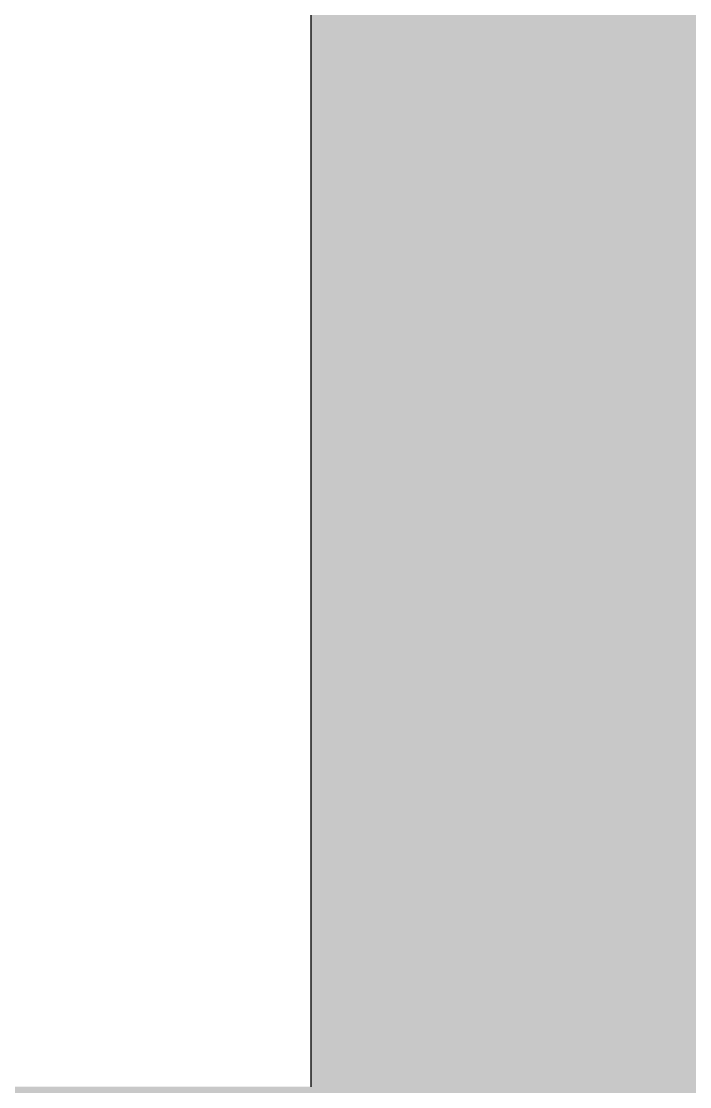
# Model space of a CAD drawing. Header units: inches. Extents: x -4061 to -1937, y 9836 to 11171.
# Drawn here: x -3499.2428 to -3499.0833, y 10352.5894 to 10352.8438 of the extents above; entities that cross this region are included whole.
import ezdxf

# ---------------------------------------------------------------- set-up
doc = ezdxf.new("R2010")
doc.units = ezdxf.units.IN
doc.header["$MEASUREMENT"] = 0
for name, color, linetype, lineweight in [('A-DOOR', 31, 'Continuous', 18), ('A-DOOR-FRAM', 31, 'Continuous', 30), ('I-WALL-1', 2, 'Continuous', 5)]:
    doc.layers.add(name, color=color, linetype=linetype, lineweight=lineweight)

# ---------------------------------------------------------------- blocks, each defined once
blk = doc.blocks.new('HOLLOW METAL - UNIT DOOR-2058840-ENLARGED RCP - 1ST FLOOR PLAN - WEST')
at = {"layer": 'A-DOOR-FRAM'}
blk.add_line((18, 2.5), (20, 2.5), dxfattribs=at)

msp = doc.modelspace()

# ---------------------------------------------------------------- hatches: boundary and pattern name
at = {"layer": 'I-WALL-1'}
h = msp.add_hatch(color=256, dxfattribs=at)
h.paths.add_polyline_path([(-3498.92374, 10351.5894), (-3498.92374, 10352.5894), (-3499.54874, 10352.5894), (-3499.54874, 10351.5894)], flags=0)
h.paths.add_polyline_path([(-3499.54874, 10392.5894), (-3498.92374, 10392.5894), (-3498.92374, 10412.7894), (-3499.54874, 10412.7894), (-3499.54874, 10397.354)], flags=0)
msp.add_hatch(color=256, dxfattribs=at).paths.add_polyline_path([(-3499.17374, 10352.5894), (-3498.92374, 10352.5894), (-3498.92374, 10392.5894), (-3499.17374, 10392.5894), (-3499.17374, 10390.5894), (-3501.11124, 10390.5894), (-3501.11124, 10389.9644), (-3502.98624, 10389.9644), (-3502.98624, 10390.5894), (-3504.92374, 10390.5894), (-3504.92374, 10354.5894), (-3502.98624, 10354.5894), (-3502.98624, 10355.2144), (-3501.11124, 10355.2144), (-3501.11124, 10354.5894), (-3499.17374, 10354.5894), (-3499.17374, 10353.37997)], flags=0)

# ---------------------------------------------------------------- block references
at = {"layer": 'A-DOOR', "rotation": 270.0000000000004}
msp.add_blockref('HOLLOW METAL - UNIT DOOR-2058840-ENLARGED RCP - 1ST FLOOR PLAN - WEST', (-3501.67374, 10372.5894), dxfattribs=at)

doc.saveas('drawing.dxf')
